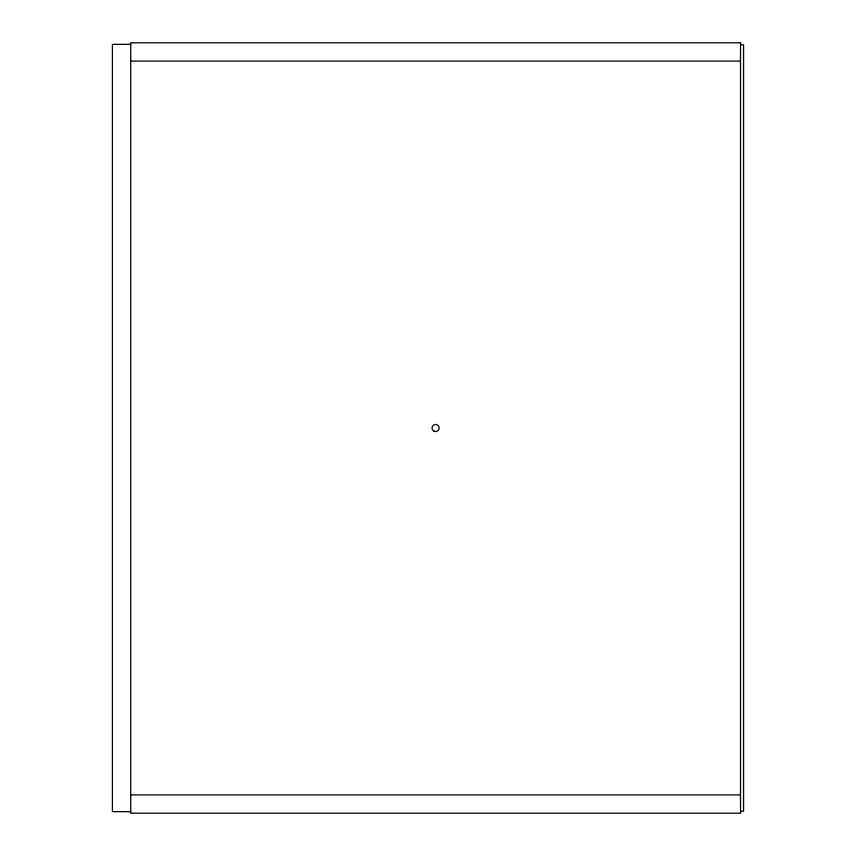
<?xml version="1.0" encoding="UTF-8"?>
<svg xmlns="http://www.w3.org/2000/svg" width="856" height="856" viewBox="0 0 856 856"><rect width="100%" height="100%" fill="white"/><g stroke="black" fill="none" stroke-linecap="round" stroke-linejoin="round"><path stroke-width="1.28" d="M130.711 44.319L112.425 44.319L112.425 811.681L130.711 811.681M740.526 44.833L743.575 44.833L743.575 811.167L740.526 811.167M130.711 61.097L740.526 61.097M130.711 794.903L740.526 794.903M740.526 42.8L130.711 42.8L130.711 813.2L740.526 813.2L740.526 42.8M433.842 431.082A3.552 3.552 0 0 0 439.182 428A3.552 3.552 0 0 0 433.842 424.918A3.552 3.552 0 0 0 433.842 431.082"/></g></svg>
